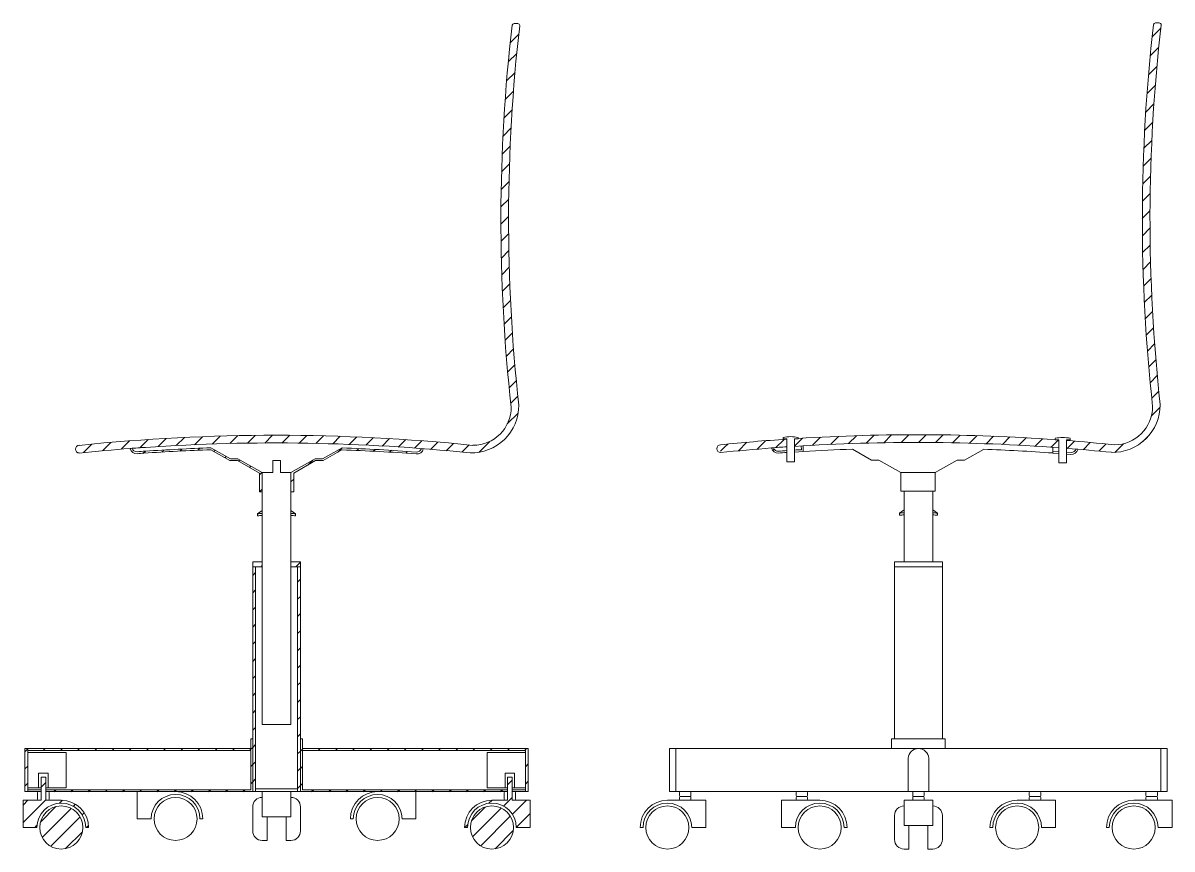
# Model space of a CAD drawing. Header units: millimetres. Extents: x 1744 to 3667, y -56 to 1503.
# Drawn here: x 1743.7 to 1863.8, y -21 to 65.3 of the extents above; entities that cross this region are included whole.
import ezdxf

# ---------------------------------------------------------------- set-up
doc = ezdxf.new("R2010")
doc.units = ezdxf.units.MM
doc.header["$LTSCALE"] = 100
doc.linetypes.add('CONTINUA', pattern=[0])
doc.layers.add('A-FURN', color=8, linetype='Continuous', lineweight=18)
doc.layers.add('SQUADRA', color=7, linetype='Continuous')

msp = doc.modelspace()

# ---------------------------------------------------------------- hatches: boundary and pattern name
at = {"layer": 'SQUADRA', "linetype": 'CONTINUA', "ltscale": 0.02}
h = msp.add_hatch(dxfattribs=at)
h.set_pattern_fill('ANSI31', color=4, scale=0.4)
h.paths.add_polyline_path([(1749.6, 21.19, 1.092603), (1749.64, 20.39, -0.006716), (1754.92, 20.86, -0.00199), (1756.51, 20.97, -0.04249), (1790.43, 20.39, 0.421254), (1795.54, 25.39, -0.056407), (1795.63, 65.04, 0.448318), (1795.43, 65.26), (1795.03, 65.26, 0.38101), (1794.83, 65.08, 0.056176), (1794.74, 25.19, -0.414214), (1790.74, 21.19, 0.051171)])
h = msp.add_hatch(dxfattribs=at)
h.set_pattern_fill('ANSI31', color=4, scale=0.4)
h.paths.add_polyline_path([(1862.65, 65.09, 0.448318), (1862.45, 65.32), (1862.06, 65.32, 0.38101), (1861.86, 65.14, 0.056176), (1861.76, 25.24, -0.414214), (1857.76, 21.24, 0.006217), (1852.77, 21.69), (1852.77, 20.88, -0.005884), (1857.46, 20.45, 0.421254), (1862.56, 25.44, -0.056407)])
h = msp.add_hatch(dxfattribs=at)
h.set_pattern_fill('ANSI31', color=4, scale=0.4)
h.paths.add_polyline_path([(1823.53, 21.83, 0.00463), (1819.81, 21.55), (1819.81, 20.75, -0.00271), (1821.94, 20.92, -0.00199), (1823.53, 21.03)])
h = msp.add_hatch(dxfattribs=at)
h.set_pattern_fill('ANSI31', color=4, scale=0.4)
h.paths.add_polyline_path([(1851.59, 21.78, 0.03337), (1824.72, 21.91), (1824.72, 21.86), (1824.33, 21.86), (1824.33, 21.09, -0.034584), (1851.97, 20.94), (1851.97, 21.77), (1851.59, 21.77)])
h = msp.add_hatch(dxfattribs=at)
h.set_pattern_fill('ANSI31', color=4, scale=0.4)
h.set_pattern_definition([(45, (1756.5085, 20.5729), (-0.89803, 0.89803), [])])
h.paths.add_polyline_path([(1762.51, 20.69), (1762.51, 20.89, 0.007525), (1756.51, 20.57, 0.00109), (1755.64, 20.51, -0.356049), (1755.12, 20.87, 0.000254), (1754.92, 20.86, 0.372332), (1755.65, 20.31, -0.000879), (1756.35, 20.36, -0.007727)])
h.paths.add_polyline_path([(1763.36, 20.92, 0.001064), (1762.51, 20.89), (1762.51, 20.69, -0.001074), (1763.36, 20.72), (1765.35, 19.59), (1766.13, 19.59), (1766.56, 19.34), (1766.56, 19.57), (1766.18, 19.79), (1765.4, 19.79)])
h.paths.add_polyline_path([(1766.56, 19.57), (1766.56, 19.34), (1768.42, 18.28), (1768.42, 16.34), (1768.72, 16.34), (1768.72, 18.34)])
h = msp.add_hatch(dxfattribs=at)
h.set_pattern_fill('ANSI31', color=4, scale=0.4)
h.set_pattern_definition([(45, (1777.0775, 20.9211), (-0.89803, 0.89803), [])])
h.paths.add_polyline_path([(1777.08, 20.92), (1775.03, 19.79), (1774.25, 19.79), (1771.72, 18.34), (1771.72, 16.34), (1772.02, 16.34), (1772.02, 18.28), (1774.3, 19.59), (1775.09, 19.59), (1777.05, 20.71, -0.009732), (1784.8, 20.29, 0.380889), (1785.55, 20.83, 0.000252), (1785.35, 20.85, -0.356615), (1784.84, 20.49, 0.009233)])
h = msp.add_hatch(dxfattribs=at)
h.set_pattern_fill('ANSI31', color=4, scale=0.4)
h.paths.add_polyline_path([(1817.07, 21.29, 0.000552), (1816.62, 21.24), (1816.62, 20.44, -0.000563), (1817.07, 20.49)])
h = msp.add_hatch(dxfattribs=at)
h.set_pattern_fill('ANSI31', color=4, scale=0.4)
h.paths.add_polyline_path([(1819.81, 21.55, 0.003422), (1817.07, 21.29), (1817.07, 20.49, -0.003494), (1819.81, 20.75)])
h = msp.add_hatch(dxfattribs=at)
h.set_pattern_fill('ANSI31', color=4, scale=0.4)
h.paths.add_polyline_path([(1823.53, 20.63, 0.00109), (1822.66, 20.57, -0.356049), (1822.15, 20.93, 0.000254), (1821.94, 20.92, 0.372332), (1822.68, 20.37, -0.001073), (1823.53, 20.43)])
h.paths.add_polyline_path([(1825.25, 21.14, 0.00025), (1825.05, 21.13), (1825.06, 20.73, 0.000912), (1824.33, 20.68), (1824.33, 20.47), (1825.26, 20.54)])
h = msp.add_hatch(dxfattribs=at)
h.set_pattern_fill('ANSI31', color=8, scale=0.4)
h.paths.add_polyline_path([(1825.25, 21.14, 0.00025), (1825.05, 21.13), (1825.06, 20.73, 0.000912), (1824.33, 20.68), (1824.33, 20.47), (1825.26, 20.54)])
h = msp.add_hatch(dxfattribs=at)
h.set_pattern_fill('ANSI31', color=4, scale=0.4)
h.paths.add_polyline_path([(1768.72, 9.01), (1767.72, 9.01), (1767.72, 8.51), (1768.72, 8.51)])
h.paths.add_polyline_path([(1772.72, 9.01), (1771.72, 9.01), (1771.72, 8.51), (1772.72, 8.51)])
h.paths.add_polyline_path([(1768.02, 8.51), (1767.72, 8.51), (1767.72, -14.99), (1768.02, -14.99)])
h = msp.add_hatch(dxfattribs=at)
h.set_pattern_fill('ANSI31', color=4, scale=0.4)
h.paths.add_polyline_path([(1772.72, 8.51), (1772.42, 8.51), (1772.42, -14.99), (1772.72, -14.99)])
h = msp.add_hatch(dxfattribs=at)
h.set_pattern_fill('ANSI31', color=4, scale=0.4)
h.paths.add_polyline_path([(1750.27, -18.74), (1750.57, -18.74, 0.414214), (1747.72, -15.89), (1746.09, -15.89), (1746.09, -14.59), (1746.09, -13.49), (1745.61, -13.49), (1745.61, -14.59), (1745.61, -15.89), (1743.72, -15.89), (1743.72, -18.74), (1745.17, -18.74, -1)])
h.paths.add_polyline_path([(1745.47, -18.74, 1), (1749.97, -18.74, 1)])
h.paths.add_polyline_path([(1767.72, -9.49), (1767.52, -9.49), (1767.52, -10.49), (1744.22, -10.49), (1744.22, -10.69), (1767.52, -10.69), (1767.52, -14.79), (1746.09, -14.79), (1746.09, -14.99), (1767.72, -14.99)])
h = msp.add_hatch(dxfattribs=at)
h.set_pattern_fill('ANSI31', color=4, scale=0.4)
h.paths.add_polyline_path([(1796.22, -10.49), (1772.92, -10.49), (1772.92, -9.49), (1772.72, -9.49), (1772.72, -14.99), (1794.34, -14.99), (1794.34, -14.79), (1772.92, -14.79), (1772.92, -10.69), (1796.22, -10.69)])
h = msp.add_hatch(dxfattribs=at)
h.set_pattern_fill('ANSI31', color=4, scale=0.4)
h.paths.add_polyline_path([(1744.22, -10.49), (1743.92, -10.49), (1743.92, -14.99), (1744.22, -14.99)])
h = msp.add_hatch(dxfattribs=at)
h.set_pattern_fill('ANSI31', color=4, scale=0.4)
h.paths.add_polyline_path([(1796.52, -10.49), (1796.22, -10.49), (1796.22, -14.99), (1796.52, -14.99)])
h.paths.add_polyline_path([(1794.83, -14.59), (1794.83, -13.49), (1794.34, -13.49), (1794.34, -14.59), (1794.34, -15.89), (1792.72, -15.89, 0.414214), (1789.87, -18.74), (1790.17, -18.74, -1), (1795.27, -18.74), (1796.72, -18.74), (1796.72, -15.89), (1794.83, -15.89)])
h.paths.add_polyline_path([(1794.34, -14.99), (1794.09, -14.99, 0.414214), (1793.99, -15.09), (1793.99, -15.59), (1793.99, -15.79, 0.414214), (1794.09, -15.89), (1794.34, -15.89)], flags=17)
h.paths.add_polyline_path([(1790.47, -18.74, 1), (1794.97, -18.74, 1)])

# ---------------------------------------------------------------- linework, layer by layer
at = {"layer": 'A-FURN', "color": 10, "linetype": 'CONTINUA', "ltscale": 0.1}
for p, q in [((1795.43, 65.26), (1795.03, 65.26)), ((1862.45, 65.32), (1862.06, 65.32)), ((1763.36, 20.92), (1765.4, 19.79)), ((1763.36, 20.72), (1765.35, 19.59)), ((1777.08, 20.92), (1775.03, 19.79)), ((1777.05, 20.71), (1775.09, 19.59)), ((1766.13, 19.59), (1765.35, 19.59)), ((1766.18, 19.79), (1765.4, 19.79)), ((1766.13, 19.59), (1768.42, 18.28)), ((1766.18, 19.79), (1768.72, 18.34)), ((1770.62, 19.59), (1769.82, 19.59)), ((1774.25, 19.79), (1771.72, 18.34)), ((1774.3, 19.59), (1772.02, 18.28)), ((1774.25, 19.79), (1775.03, 19.79)), ((1774.3, 19.59), (1775.09, 19.59)), ((1768.42, 16.34), (1768.42, 18.28)), ((1768.72, 18.34), (1768.72, -7.97)), ((1768.72, 18.34), (1769.82, 18.34)), ((1770.62, 18.34), (1771.72, 18.34)), ((1771.72, 18.34), (1771.72, -7.97)), ((1772.02, 16.34), (1772.02, 18.28)), ((1768.72, 16.34), (1768.42, 16.34)), ((1771.92, 16.34), (1771.72, 16.34)), ((1771.72, 16.34), (1772.02, 16.34)), ((1767.72, 9.01), (1768.72, 9.01)), ((1767.72, 9.01), (1767.72, -14.99)), ((1767.72, 8.51), (1768.72, 8.51)), ((1768.02, 8.51), (1768.02, -14.99)), ((1772.42, 8.51), (1772.42, -14.99)), ((1772.72, 9.01), (1772.72, -14.99)), ((1767.52, -10.49), (1744.22, -10.49)), ((1767.52, -10.69), (1744.22, -10.69)), ((1767.52, -10.69), (1767.52, -14.79)), ((1772.92, -10.49), (1796.22, -10.49)), ((1772.92, -10.69), (1796.22, -10.69)), ((1772.92, -10.69), (1772.92, -14.79)), ((1745.61, -14.59), (1745.61, -13.49)), ((1745.61, -13.49), (1746.09, -13.49)), ((1746.09, -14.59), (1746.09, -13.49)), ((1794.34, -14.59), (1794.34, -13.49)), ((1794.83, -13.49), (1794.34, -13.49)), ((1794.83, -14.59), (1794.83, -13.49)), ((1745.61, -14.79), (1744.22, -14.79)), ((1745.25, -15.59), (1745.25, -15.09)), ((1745.25, -15.59), (1745.25, -15.79)), ((1745.61, -14.99), (1745.35, -14.99)), ((1767.52, -14.79), (1746.09, -14.79)), ((1746.45, -15.59), (1746.45, -15.09)), ((1746.45, -15.59), (1746.45, -15.79)), ((1772.92, -14.79), (1794.34, -14.79)), ((1793.99, -15.59), (1793.99, -15.09)), ((1793.99, -15.59), (1793.99, -15.79)), ((1794.83, -14.79), (1796.22, -14.79)), ((1795.19, -15.59), (1795.19, -15.09)), ((1795.19, -15.59), (1795.19, -15.79)), ((1743.72, -15.89), (1743.72, -18.74)), ((1745.61, -15.89), (1743.72, -15.89)), ((1747.72, -15.89), (1746.09, -15.89)), ((1796.72, -15.89), (1796.72, -18.74)), ((1743.72, -18.74), (1745.17, -18.74)), ((1790.17, -18.74), (1789.87, -18.74)), ((1796.72, -18.74), (1795.27, -18.74))]:
    msp.add_line(p, q, dxfattribs=at)
at = {"layer": 'A-FURN', "color": 6}
for p, q in [((1823.15, 22.01), (1823.15, 21.86)), ((1823.15, 21.86), (1823.53, 21.86)), ((1824.33, 21.86), (1824.72, 21.86)), ((1824.72, 22.01), (1824.72, 21.86)), ((1851.59, 21.92), (1851.59, 21.77)), ((1851.59, 21.77), (1851.97, 21.77)), ((1852.77, 21.77), (1853.16, 21.77)), ((1853.16, 21.92), (1853.16, 21.77)), ((1823.53, 19.45), (1824.33, 19.45)), ((1851.97, 19.35), (1852.77, 19.35))]:
    msp.add_line(p, q, dxfattribs=at)
at = {"layer": 'A-FURN', "color": 6, "linetype": 'CONTINUA', "ltscale": 0.02}
for p, q in [((1823.53, 21.86), (1823.53, 19.45)), ((1824.33, 21.86), (1824.33, 19.45)), ((1851.97, 21.77), (1851.97, 19.35)), ((1852.77, 21.77), (1852.77, 19.35))]:
    msp.add_line(p, q, dxfattribs=at)
at = {"layer": 'A-FURN', "color": 10, "linetype": 'CONTINUA', "ltscale": 0.02}
for p, q in [((1825.26, 20.54), (1824.33, 20.47)), ((1825.05, 21.14), (1825.06, 20.73)), ((1825.25, 21.14), (1825.26, 20.54)), ((1851.34, 20.98), (1851.34, 20.38)), ((1851.34, 20.58), (1851.97, 20.54)), ((1852.77, 20.47), (1853.25, 20.44)), ((1769.82, 18.34), (1769.82, 19.59)), ((1770.62, 19.59), (1770.62, 18.34)), ((1851.34, 20.38), (1851.97, 20.34)), ((1852.77, 20.27), (1853.21, 20.24)), ((1768.72, -7.97), (1771.42, -7.97)), ((1771.42, -7.97), (1771.72, -7.97)), ((1767.52, -10.49), (1767.52, -9.49)), ((1767.72, -9.49), (1767.52, -9.49)), ((1772.92, -10.49), (1772.92, -9.49)), ((1744.22, -14.99), (1745.61, -14.99)), ((1745.61, -14.59), (1745.61, -15.89)), ((1746.09, -14.59), (1746.09, -15.89)), ((1746.09, -14.99), (1768.02, -14.99)), ((1794.34, -14.99), (1772.42, -14.99)), ((1794.34, -14.59), (1794.34, -15.89)), ((1794.83, -14.59), (1794.83, -15.89)), ((1796.22, -14.99), (1794.83, -14.99)), ((1792.72, -15.89), (1794.34, -15.89)), ((1794.83, -15.89), (1796.72, -15.89))]:
    msp.add_line(p, q, dxfattribs=at)
at = {"layer": 'A-FURN', "color": 7, "linetype": 'CONTINUA', "ltscale": 0.1}
for p, q in [((1830.39, 20.78), (1832.37, 19.65)), ((1844.08, 20.77), (1842.11, 19.65)), ((1833.16, 19.65), (1832.37, 19.65)), ((1833.16, 19.65), (1835.44, 18.34)), ((1841.33, 19.65), (1839.04, 18.34)), ((1841.33, 19.65), (1842.11, 19.65)), ((1835.44, 16.4), (1835.44, 18.34)), ((1835.44, 18.34), (1839.04, 18.34)), ((1839.04, 16.4), (1839.04, 18.34)), ((1839.04, 16.4), (1835.44, 16.4)), ((1835.31, 14.1), (1835.79, 14.45)), ((1839.28, 14.1), (1838.79, 14.45)), ((1768.23, 14.04), (1768.72, 14.39)), ((1768.23, 13.82), (1768.23, 14.04)), ((1772.2, 14.04), (1771.72, 14.39)), ((1772.2, 13.82), (1772.2, 14.04)), ((1835.31, 13.89), (1835.31, 14.1)), ((1839.28, 13.89), (1839.28, 14.1)), ((1743.92, -10.49), (1743.92, -14.99)), ((1744.22, -10.49), (1744.22, -14.99)), ((1796.22, -10.49), (1796.22, -14.99)), ((1796.52, -10.49), (1796.52, -14.99)), ((1748.22, -10.89), (1748.22, -14.59)), ((1792.22, -10.89), (1792.22, -14.59)), ((1755.66, -14.99), (1755.66, -17.84)), ((1759.66, -14.99), (1755.66, -14.99)), ((1768.72, -14.99), (1768.72, -17.62)), ((1768.72, -15.59), (1768.72, -15.59)), ((1771.72, -14.99), (1771.72, -17.62)), ((1771.72, -14.99), (1771.72, -17.62)), ((1771.72, -15.59), (1771.72, -15.59)), ((1771.72, -15.59), (1771.72, -15.59)), ((1780.78, -14.99), (1784.78, -14.99)), ((1784.78, -14.99), (1784.78, -17.84)), ((1811.29, -14.99), (1863.29, -14.99)), ((1812.32, -15.39), (1812.32, -15.09)), ((1812.32, -15.59), (1812.32, -15.79)), ((1812.42, -15.49), (1813.42, -15.49)), ((1813.42, -15.49), (1812.42, -15.49)), ((1813.52, -15.39), (1813.52, -15.09)), ((1813.52, -15.59), (1813.52, -15.79)), ((1824.51, -15.39), (1824.51, -15.09)), ((1824.51, -15.59), (1824.51, -15.79)), ((1825.61, -15.49), (1824.61, -15.49)), ((1824.61, -15.49), (1825.61, -15.49)), ((1825.71, -15.39), (1825.71, -15.09)), ((1825.71, -15.59), (1825.71, -15.79)), ((1836.69, -15.39), (1836.69, -15.09)), ((1836.69, -15.59), (1836.69, -15.79)), ((1837.79, -14.99), (1836.79, -14.99)), ((1837.79, -15.49), (1836.79, -15.49)), ((1836.79, -15.49), (1837.79, -15.49)), ((1837.89, -15.39), (1837.89, -15.09)), ((1837.89, -15.59), (1837.89, -15.79)), ((1848.88, -15.39), (1848.88, -15.09)), ((1848.88, -15.59), (1848.88, -15.79)), ((1848.98, -15.49), (1849.98, -15.49)), ((1849.98, -15.49), (1848.98, -15.49)), ((1850.08, -15.39), (1850.08, -15.09)), ((1850.08, -15.59), (1850.08, -15.79)), ((1861.06, -15.39), (1861.06, -15.09)), ((1861.06, -15.59), (1861.06, -15.79)), ((1862.16, -14.99), (1861.16, -14.99)), ((1862.16, -15.49), (1861.16, -15.49)), ((1861.16, -15.49), (1862.16, -15.49)), ((1862.26, -15.39), (1862.26, -15.09)), ((1862.26, -15.59), (1862.26, -15.79)), ((1767.72, -16.59), (1767.72, -19.09)), ((1772.72, -16.59), (1772.72, -19.09)), ((1772.72, -16.59), (1772.72, -19.09)), ((1811.06, -15.89), (1815.06, -15.89)), ((1815.06, -15.89), (1815.06, -18.74)), ((1822.98, -15.89), (1822.98, -18.74)), ((1826.98, -15.89), (1822.98, -15.89)), ((1835.79, -15.89), (1835.79, -18.52)), ((1836.79, -15.89), (1835.79, -15.89)), ((1835.79, -16.49), (1835.79, -16.49)), ((1837.79, -15.89), (1836.79, -15.89)), ((1837.79, -15.89), (1838.79, -15.89)), ((1838.79, -15.89), (1838.79, -18.52)), ((1838.79, -16.49), (1838.79, -16.49)), ((1847.61, -15.89), (1851.61, -15.89)), ((1851.61, -15.89), (1851.61, -18.74)), ((1859.79, -15.89), (1863.79, -15.89)), ((1861.16, -15.89), (1862.16, -15.89)), ((1863.79, -15.89), (1863.79, -18.74)), ((1755.66, -17.84), (1757.11, -17.84)), ((1762.21, -17.84), (1762.51, -17.84)), ((1769.22, -17.62), (1769.22, -20.09)), ((1771.22, -17.62), (1771.22, -20.09)), ((1771.22, -17.62), (1771.22, -20.09)), ((1778.23, -17.84), (1777.93, -17.84)), ((1784.78, -17.84), (1783.33, -17.84)), ((1834.79, -17.49), (1834.79, -19.99)), ((1839.79, -17.49), (1839.79, -19.99)), ((1808.51, -18.74), (1808.21, -18.74)), ((1815.06, -18.74), (1813.61, -18.74)), ((1822.98, -18.74), (1824.43, -18.74)), ((1829.53, -18.74), (1829.83, -18.74)), ((1838.79, -18.52), (1835.79, -18.52)), ((1836.29, -18.52), (1836.29, -20.99)), ((1838.29, -18.52), (1838.29, -20.99)), ((1845.06, -18.74), (1844.76, -18.74)), ((1851.61, -18.74), (1850.16, -18.74)), ((1857.24, -18.74), (1856.94, -18.74)), ((1863.79, -18.74), (1862.34, -18.74)), ((1768.72, -20.09), (1769.22, -20.09)), ((1771.72, -20.09), (1771.22, -20.09)), ((1771.72, -20.09), (1771.22, -20.09)), ((1836.29, -20.99), (1835.79, -20.99)), ((1838.79, -20.99), (1838.29, -20.99))]:
    msp.add_line(p, q, dxfattribs=at)
at = {"layer": 'A-FURN', "color": 0, "linetype": 'CONTINUA', "ltscale": 0.1}
for p, q in [((1835.79, 16.4), (1835.79, 9.01)), ((1838.79, 16.4), (1838.79, 9.01)), ((1834.79, 9.01), (1834.79, -9.49)), ((1839.79, 9.01), (1834.79, 9.01)), ((1839.79, 8.51), (1834.79, 8.51)), ((1839.79, 9.01), (1839.79, -9.49)), ((1839.79, 9.01), (1839.79, 8.51)), ((1834.49, -9.49), (1834.49, -10.49)), ((1840.09, -9.49), (1834.49, -9.49)), ((1840.09, -9.49), (1840.09, -10.49)), ((1834.79, -10.49), (1811.29, -10.49)), ((1811.29, -10.49), (1811.29, -14.99)), ((1811.94, -10.49), (1811.94, -14.99)), ((1839.79, -10.49), (1834.79, -10.49)), ((1839.79, -10.49), (1863.29, -10.49)), ((1862.64, -10.49), (1862.64, -14.99)), ((1863.29, -10.49), (1863.29, -14.99)), ((1836.21, -14.99), (1836.21, -11.52)), ((1838.37, -14.99), (1838.37, -11.52))]:
    msp.add_line(p, q, dxfattribs=at)
at = {"layer": 'A-FURN', "color": 4, "linetype": 'CONTINUA', "ltscale": 0.1}
for p, q in [((1767.72, 9.01), (1767.72, 8.51)), ((1794.83, -14.99), (1795.09, -14.99)), ((1750.27, -18.74), (1750.57, -18.74))]:
    msp.add_line(p, q, dxfattribs=at)
at = {"layer": 'A-FURN', "color": 4, "linetype": 'CONTINUA', "ltscale": 0.02}
for p, q in [((1772.72, 9.01), (1771.72, 9.01)), ((1772.72, 8.51), (1771.72, 8.51)), ((1772.72, -9.49), (1772.92, -9.49))]:
    msp.add_line(p, q, dxfattribs=at)
at = {"layer": 'A-FURN', "color": 7, "linetype": 'CONTINUA', "ltscale": 0.02}
for p, q in [((1743.92, -10.49), (1744.22, -10.49)), ((1796.52, -10.49), (1796.22, -10.49)), ((1748.22, -10.89), (1744.22, -10.89)), ((1792.22, -10.89), (1796.22, -10.89)), ((1745.35, -14.59), (1745.35, -13.07)), ((1745.35, -13.07), (1746.35, -13.07)), ((1746.35, -14.59), (1746.35, -13.07)), ((1794.09, -14.59), (1794.09, -13.07)), ((1795.09, -13.07), (1794.09, -13.07)), ((1795.09, -14.59), (1795.09, -13.07)), ((1743.92, -14.99), (1744.22, -14.99)), ((1745.61, -14.59), (1744.22, -14.59)), ((1748.22, -14.59), (1746.09, -14.59)), ((1768.02, -14.69), (1772.42, -14.69)), ((1768.02, -14.99), (1772.42, -14.99)), ((1792.22, -14.59), (1794.34, -14.59)), ((1794.83, -14.59), (1796.22, -14.59)), ((1796.52, -14.99), (1796.22, -14.99)), ((1768.72, -17.62), (1771.72, -17.62))]:
    msp.add_line(p, q, dxfattribs=at)
at = {"layer": 'A-FURN', "color": 10, "linetype": 'CONTINUA', "ltscale": 0.02}
for points in [[(1746.35, -14.99), (1746.09, -14.99)], [(1794.09, -14.99), (1794.34, -14.99)]]:
    msp.add_lwpolyline(points, dxfattribs=at)
at = {"layer": 'A-FURN', "color": 7, "linetype": 'CONTINUA', "ltscale": 0.1}
for centre in [(1759.66, -17.84), (1780.78, -17.84), (1811.06, -18.74), (1826.98, -18.74), (1847.61, -18.74), (1859.79, -18.74)]:
    msp.add_circle(centre, 2.25, dxfattribs=at)
at = {"layer": 'A-FURN', "color": 10, "linetype": 'CONTINUA', "ltscale": 0.1}
for centre in [(1747.72, -18.74), (1792.72, -18.74)]:
    msp.add_circle(centre, 2.25, dxfattribs=at)
for centre, radius, start, end in [((1971.77, 44.7), 178.11, 173.4306, 186.2912), ((1970.75, 44.8), 176.29, 173.4094, 186.3237), ((1795.03, 65.06), 0.2, 90, 173.7665), ((1795.43, 65.06), 0.2, 353.7488, 90), ((2038.8, 44.76), 178.11, 173.4306, 186.2912), ((2037.78, 44.86), 176.29, 173.4094, 186.3237), ((1862.06, 65.12), 0.2, 90, 173.7665), ((1862.45, 65.12), 0.2, 353.7488, 90), ((1790.55, 25.38), 4.99, 268.684, 0.0577), ((1857.57, 25.44), 4.99, 268.684, 0.0577), ((1857.76, 25.24), 4, 270, 0), ((1790.74, 25.19), 4, 270, 0), ((1770.17, -179.27), 201.51, 84.1414, 95.8586), ((1837.19, -179.21), 201.51, 93.8866, 95.8586), ((1837.19, -179.21), 201.51, 85.9039, 93.549), ((1837.19, -179.21), 201.51, 84.1414, 85.5661), ((1749.6, 20.79), 0.4, 90, 270), ((1769.76, -175.97), 197.39, 94.3111, 95.8621), ((1770.07, -178.56), 200, 93.8874, 94.3435), ((1755.6, 21.01), 0.7, 192.4575, 274.1451), ((1755.6, 21.01), 0.5, 195.7522, 274.1451), ((1770.07, -178.56), 199.6, 93.8952, 94.1451), ((1770.07, -178.56), 199.4, 91.9266, 93.9435), ((1770.07, -178.56), 200, 84.1552, 93.8874), ((1770.07, -178.58), 199.62, 91.9266, 93.8951), ((1770.07, -178.56), 199.4, 85.7617, 87.9921), ((1769.17, -189.33), 210.4, 85.7347, 87.8475), ((1784.87, 20.98), 0.697, 264.265, 347.6702), ((1784.87, 20.99), 0.5, 264.3536, 343.7656), ((1816.62, 20.84), 0.4, 90, 270), ((1836.78, -175.92), 197.39, 94.3111, 95.8621), ((1837.09, -178.5), 200, 93.8874, 94.3435), ((1822.63, 21.07), 0.7, 192.4575, 274.1451), ((1822.63, 21.07), 0.5, 195.7522, 274.1451), ((1837.09, -178.5), 199.6, 93.8952, 94.1451), ((1837.09, -178.5), 199.4, 93.8991, 94.1451), ((1837.09, -178.54), 200.03, 85.7339, 93.6567), ((1837.09, -178.52), 199.62, 93.456, 93.665), ((1837.09, -178.5), 200, 84.1552, 85.5038), ((1853.28, 20.94), 0.7, 264.3536, 346.0412), ((1853.28, 20.94), 0.5, 266.5513, 343.7656), ((1770.07, -178.56), 199.4, 93.9435, 94.1451), ((1745.35, -15.09), 0.1, 90, 180), ((1746.35, -15.09), 0.1, 0, 90), ((1794.09, -15.09), 0.1, 90, 180), ((1795.09, -15.09), 0.1, 0, 90), ((1747.72, -18.74), 2.55, 0, 180), ((1745.35, -15.79), 0.1, 180, 270), ((1746.35, -15.79), 0.1, 270, 360), ((1747.72, -18.74), 2.85, 0, 90), ((1792.72, -18.74), 2.85, 90, 180), ((1792.72, -18.74), 2.55, 0, 180), ((1794.09, -15.79), 0.1, 180, 270), ((1795.09, -15.79), 0.1, 270, 0)]:
    msp.add_arc(centre, radius, start, end, dxfattribs=at)
at = {"layer": 'A-FURN', "color": 6}
for centre in [(1823.93, 18.47), (1852.37, 18.38)]:
    msp.add_arc(centre, 3.63, 77.5004, 102.4996, dxfattribs=at)
at = {"layer": 'A-FURN', "color": 7, "linetype": 'CONTINUA', "ltscale": 0.1}
for centre, radius, start, end in [((1837.09, -178.5), 199.4, 91.9266, 93.4009), ((1837.09, -178.5), 199.4, 85.901, 87.9921), ((1770.22, -2.96), 17.11, 95.0285, 96.6635), ((1770.22, -3.17), 17.11, 95.0285, 96.6635), ((1770.22, -2.96), 17.11, 83.3365, 84.9715), ((1770.22, -3.17), 17.11, 83.3365, 84.9715), ((1837.29, -2.9), 17.11, 95.0285, 96.6635), ((1837.29, -3.11), 17.11, 95.0285, 96.6635), ((1837.29, -2.9), 17.11, 83.3365, 84.9715), ((1837.29, -3.11), 17.11, 83.3365, 84.9715), ((1759.66, -17.84), 2.55, 0, 180), ((1759.66, -17.84), 2.85, 0, 90), ((1768.72, -16.59), 1, 90, 180), ((1771.72, -16.59), 1, 0, 90), ((1771.72, -16.59), 1, 0, 90), ((1780.78, -17.84), 2.85, 90, 180), ((1780.78, -17.84), 2.55, 0, 180), ((1812.42, -15.09), 0.1, 90, 180), ((1812.42, -15.39), 0.1, 180, 270), ((1812.42, -15.59), 0.1, 90, 180), ((1813.42, -15.09), 0.1, 0, 90), ((1813.42, -15.39), 0.1, 270, 0), ((1813.42, -15.59), 0.1, 360, 90), ((1824.61, -15.09), 0.1, 90, 180), ((1824.61, -15.39), 0.1, 180, 270), ((1824.61, -15.59), 0.1, 90, 180), ((1825.61, -15.09), 0.1, 0, 90), ((1825.61, -15.39), 0.1, 270, 0), ((1825.61, -15.59), 0.1, 0, 90), ((1836.79, -15.09), 0.1, 90, 180), ((1836.79, -15.39), 0.1, 180, 270), ((1836.79, -15.59), 0.1, 90, 180), ((1837.79, -15.09), 0.1, 0, 90), ((1837.79, -15.39), 0.1, 270, 0), ((1837.79, -15.59), 0.1, 0, 90), ((1848.98, -15.09), 0.1, 90, 180), ((1848.98, -15.39), 0.1, 180, 270), ((1848.98, -15.59), 0.1, 90, 180), ((1849.98, -15.09), 0.1, 0, 90), ((1849.98, -15.39), 0.1, 270, 0), ((1849.98, -15.59), 0.1, 360, 90), ((1861.16, -15.09), 0.1, 90, 180), ((1861.16, -15.39), 0.1, 180, 270), ((1861.16, -15.59), 0.1, 90, 180), ((1862.16, -15.09), 0.1, 0, 90), ((1862.16, -15.39), 0.1, 270, 0), ((1862.16, -15.59), 0.1, 0, 90), ((1811.06, -18.74), 2.85, 90, 180), ((1811.06, -18.74), 2.55, 0, 180), ((1812.42, -15.79), 0.1, 180, 270), ((1813.42, -15.79), 0.1, 270, 360), ((1826.98, -18.74), 2.55, 0, 180), ((1824.61, -15.79), 0.1, 180, 270), ((1825.61, -15.79), 0.1, 270, 0), ((1826.98, -18.74), 2.85, 0, 90), ((1835.79, -17.49), 1, 90, 180), ((1836.79, -15.79), 0.1, 180, 270), ((1837.79, -15.79), 0.1, 270, 0), ((1838.79, -17.49), 1, 0, 90), ((1847.61, -18.74), 2.85, 90, 180), ((1847.61, -18.74), 2.55, 0, 180), ((1848.98, -15.79), 0.1, 180, 270), ((1849.98, -15.79), 0.1, 270, 360), ((1859.79, -18.74), 2.85, 90, 180), ((1859.79, -18.74), 2.55, 0, 180), ((1861.16, -15.79), 0.1, 180, 270), ((1862.16, -15.79), 0.1, 270, 0), ((1768.72, -19.09), 1, 180, 270), ((1771.72, -19.09), 1, 270, 0), ((1771.72, -19.09), 1, 270, 0), ((1835.79, -19.99), 1, 180, 270), ((1838.79, -19.99), 1, 270, 0)]:
    msp.add_arc(centre, radius, start, end, dxfattribs=at)
at = {"layer": 'A-FURN', "color": 0, "linetype": 'CONTINUA', "ltscale": 0.1}
msp.add_arc((1837.29, -11.57), 1.08, 3.1218, 176.8782, dxfattribs=at)

doc.saveas('drawing.dxf')
